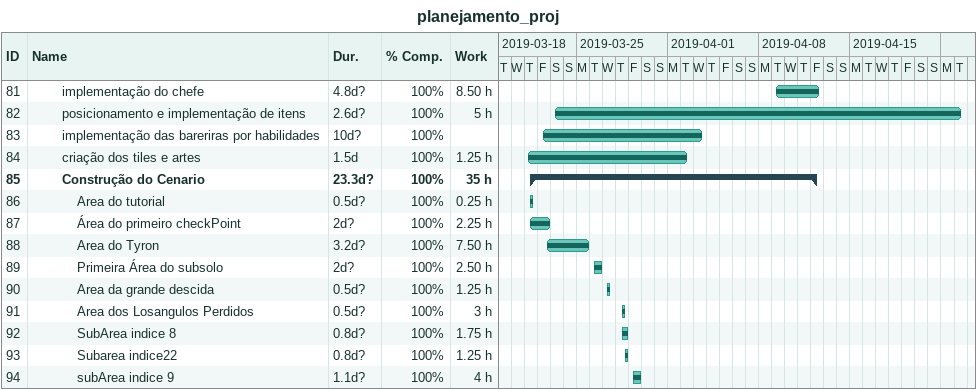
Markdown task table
planejamento_proj

| ID | Level | Task | Duration | Start | Finish | % complete | Work (h) |
|---|---|---|---|---|---|---|---|
| 81 | 3 | implementação do chefe | 4.8d? | 2019-04-09 | 2019-04-12 | 100 | 8.50 |
| 82 | 3 | posicionamento e implementação de itens | 2.6d? | 2019-03-23 | 2019-04-23 | 100 | 5 |
| 83 | 3 | implementação das bareriras por habilidades | 10d? | 2019-03-22 | 2019-04-03 | 100 |  |
| 84 | 3 | criação dos tiles e artes | 1.5d | 2019-03-21 | 2019-04-02 | 100 | 1.25 |
| 85 | 3 | **Construção do Cenario** | 23.3d? | 2019-03-21 | 2019-04-12 | 100 | 35 |
| 86 | 4 | Area do tutorial | 0.5d? | 2019-03-21 | 2019-03-21 | 100 | 0.25 |
| 87 | 4 | Área do primeiro checkPoint | 2d? | 2019-03-21 | 2019-03-22 | 100 | 2.25 |
| 88 | 4 | Area do Tyron | 3.2d? | 2019-03-22 | 2019-03-25 | 100 | 7.50 |
| 89 | 4 | Primeira Área do subsolo | 2d? | 2019-03-26 | 2019-03-26 | 100 | 2.50 |
| 90 | 4 | Area da grande descida | 0.5d? | 2019-03-27 | 2019-03-27 | 100 | 1.25 |
| 91 | 4 | Area dos Losangulos Perdidos | 0.5d? | 2019-03-28 | 2019-03-28 | 100 | 3 |
| 92 | 4 | SubArea indice 8 | 0.8d? | 2019-03-28 | 2019-03-28 | 100 | 1.75 |
| 93 | 4 | Subarea indice22 | 0.8d? | 2019-03-28 | 2019-03-28 | 100 | 1.25 |
| 94 | 4 | subArea indice 9 | 1.1d? | 2019-03-29 | 2019-03-29 | 100 | 4 |
